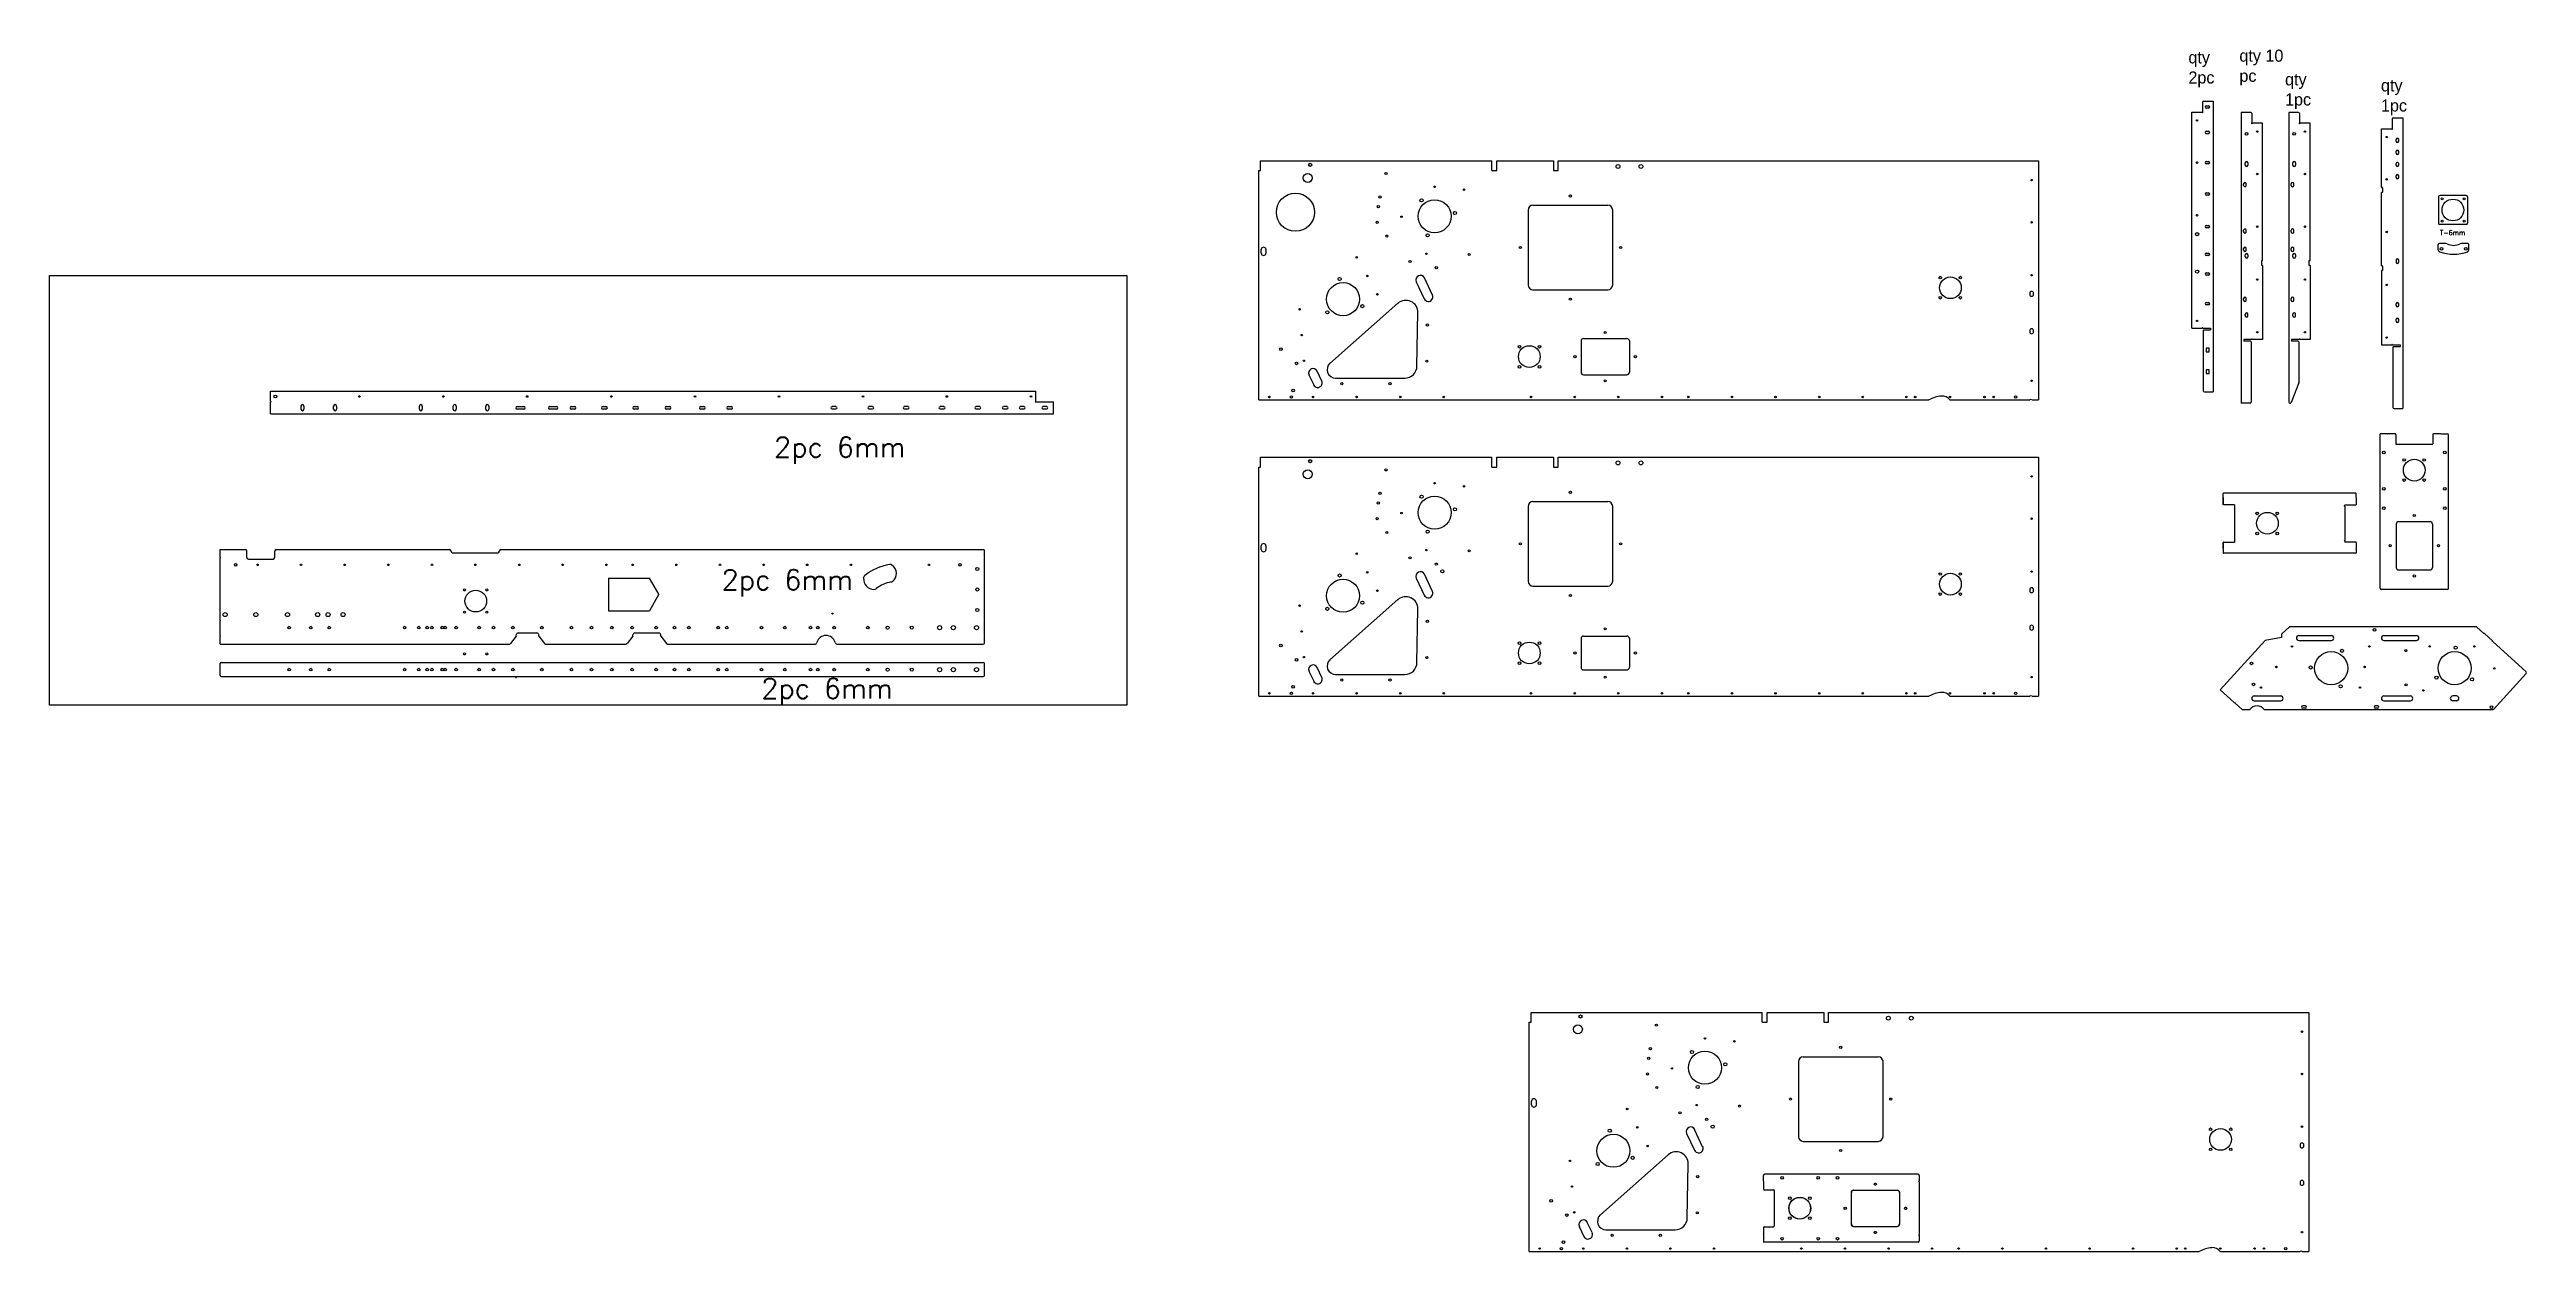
# Model space of a CAD drawing. Header units: millimetres. Extents: x -76608 to -66356, y -12030 to -7054.
import ezdxf

# ---------------------------------------------------------------- set-up
doc = ezdxf.new("R2010")
doc.units = ezdxf.units.MM
doc.styles.add('ROMANS', font='romans.shx')

# ---------------------------------------------------------------- blocks, each defined once
blk = doc.blocks.new('1')
at = {"color": 2}
for p, q in [((-66411, -12498), (-66411, -11859)), ((-66382, -11858), (-66410, -11858)), ((-66381, -11860), (-66382, -11858)), ((-66381, -11860), (-66379, -11858)), ((-66350, -11858), (-66379, -11858)), ((-66347, -11861), (-66347, -11900)), ((-66193, -11861), (-66193, -11900)), ((-66160, -11858), (-66190, -11858)), ((-66159, -11860), (-66160, -11858)), ((-66159, -11860), (-66157, -11858)), ((-66157, -11858), (-66134, -11858)), ((-66129, -12498), (-66129, -11863)), ((-66196, -11903), (-66344, -11903)), ((-66345, -12232), (-66345, -12412)), ((-66335, -12222), (-66205, -12222)), ((-66195, -12232), (-66195, -12412)), ((-66382, -12503), (-66406, -12503)), ((-66381, -12501), (-66382, -12503)), ((-66381, -12501), (-66379, -12503)), ((-66160, -12503), (-66379, -12503)), ((-66335, -12422), (-66205, -12422)), ((-66159, -12501), (-66160, -12503)), ((-66159, -12501), (-66157, -12503)), ((-66134, -12503), (-66157, -12503))]:
    blk.add_line(p, q, dxfattribs=at)
for centre, radius in [((-66396, -11935), 5.5), ((-66311, -11967), 5.5), ((-66270, -12009), 45), ((-66228, -11967), 5.5), ((-66144, -11935), 5.5), ((-66396, -12085), 5.5), ((-66311, -12050), 5.5), ((-66228, -12050), 5.5), ((-66144, -12085), 5.5), ((-66396, -12165), 5.5), ((-66270, -12197), 4.5), ((-66144, -12165), 5.5), ((-66370, -12322), 4.5), ((-66170, -12322), 4.5), ((-66270, -12447), 4.5)]:
    blk.add_circle(centre, radius, dxfattribs=at)
for centre, radius, start, end in [((-66410, -11859), 1, 90, 180), ((-66350, -11861), 3, 0, 90), ((-66190, -11861), 3, 90, 180), ((-66134, -11863), 5, 0, 90), ((-66344, -11900), 3, 180, 270), ((-66196, -11900), 3, 270, 0), ((-66335, -12232), 10, 90, 180), ((-66205, -12232), 10, 0, 90), ((-66406, -12498), 5, 180, 270), ((-66335, -12412), 10, 180, 270), ((-66205, -12412), 10, 270, 0), ((-66134, -12498), 5, 270, 0)]:
    blk.add_arc(centre, radius, start, end, dxfattribs=at)

msp = doc.modelspace()

# ---------------------------------------------------------------- linework, layer by layer
for p, q in [((-67697, -7272), (-67697, -7311)), ((-67692, -7267), (-67653, -7267)), ((-67653, -7267), (-67653, -8471)), ((-67741, -7313), (-67699, -7313)), ((-67741, -8207), (-67741, -7313)), ((-67497, -7314), (-67536, -7314)), ((-67536, -7314), (-67536, -8518)), ((-67492, -7319), (-67492, -7357)), ((-67448, -7359), (-67490, -7359)), ((-67448, -7926), (-67448, -7359)), ((-66912, -7341), (-66912, -7380)), ((-66907, -7336), (-66868, -7336)), ((-66868, -7336), (-66868, -8540)), ((-66956, -7382), (-66914, -7382)), ((-66956, -7624), (-66956, -7382)), ((-66895, -7433), (-66895, -7426)), ((-66895, -7483), (-66895, -7476)), ((-66884, -7433), (-66884, -7426)), ((-66884, -7483), (-66884, -7476)), ((-71603, -8504), (-71603, -7555)), ((-71603, -7555), (-71595, -7555)), ((-71595, -7514), (-70638, -7514)), ((-71595, -7555), (-71595, -7514)), ((-70638, -7555), (-70638, -7514)), ((-70638, -7555), (-70618, -7555)), ((-70618, -7514), (-70383, -7514)), ((-70618, -7555), (-70618, -7514)), ((-70383, -7514), (-70383, -7555)), ((-70383, -7555), (-70363, -7555)), ((-70363, -7555), (-70363, -7514)), ((-70363, -7514), (-68376, -7514)), ((-68376, -7514), (-68376, -8504)), ((-67520, -7532), (-67520, -7523)), ((-67509, -7523), (-67509, -7532)), ((-66895, -7533), (-66895, -7526)), ((-66895, -7583), (-66895, -7576)), ((-66884, -7533), (-66884, -7526)), ((-66884, -7583), (-66884, -7576)), ((-67527, -7616), (-67527, -7609)), ((-67516, -7616), (-67516, -7609)), ((-66956, -7948), (-66956, -7646)), ((-66952, -7625), (-66955, -7625)), ((-66952, -7645), (-66955, -7645)), ((-66951, -7626), (-66951, -7644)), ((-66720, -7663), (-66720, -7773)), ((-66605, -7658), (-66715, -7658)), ((-66600, -7663), (-66600, -7773)), ((-70488, -7718), (-70488, -8028)), ((-70468, -7698), (-70158, -7698)), ((-70138, -8028), (-70138, -7718)), ((-66605, -7778), (-66715, -7778)), ((-71593, -7897), (-71593, -7881)), ((-71573, -7881), (-71573, -7897)), ((-67527, -7809), (-67527, -7802)), ((-67527, -7884), (-67527, -7877)), ((-67516, -7809), (-67516, -7802)), ((-67516, -7884), (-67516, -7877)), ((-67520, -7912), (-67520, -7903)), ((-67509, -7903), (-67509, -7912)), ((-67453, -7928), (-67453, -7946)), ((-67452, -7927), (-67449, -7927)), ((-67452, -7947), (-67449, -7947)), ((-67448, -7948), (-67448, -8254)), ((-66956, -7970), (-66956, -8276)), ((-66952, -7949), (-66955, -7949)), ((-66952, -7969), (-66955, -7969)), ((-66951, -7950), (-66951, -7968)), ((-66895, -7925), (-66895, -7934)), ((-66884, -7934), (-66884, -7925)), ((-70951, -8015), (-70918, -8086)), ((-70884, -8070), (-70917, -7999)), ((-70468, -8048), (-70158, -8048)), ((-68412, -8063), (-68412, -8067)), ((-68396, -8067), (-68396, -8063)), ((-67527, -8091), (-67527, -8084)), ((-67516, -8091), (-67516, -8084)), ((-71308, -8353), (-71027, -8104)), ((-70948, -8365), (-70944, -8142)), ((-67520, -8156), (-67520, -8149)), ((-67509, -8156), (-67509, -8149)), ((-66895, -8113), (-66895, -8106)), ((-66895, -8178), (-66895, -8171)), ((-66884, -8113), (-66884, -8106)), ((-66884, -8178), (-66884, -8171)), ((-70269, -8260), (-70269, -8390)), ((-70259, -8250), (-70079, -8250)), ((-70069, -8260), (-70069, -8390)), ((-68412, -8218), (-68412, -8222)), ((-68396, -8222), (-68396, -8218)), ((-67741, -8207), (-67699, -8207)), ((-67696, -8207), (-67664, -8207)), ((-67694, -8217), (-67694, -8466)), ((-67691, -8214), (-67664, -8214)), ((-67664, -8207), (-67664, -8214)), ((-67526, -8254), (-67526, -8261)), ((-67494, -8254), (-67526, -8254)), ((-67498, -8261), (-67526, -8261)), ((-67495, -8264), (-67495, -8513)), ((-67448, -8254), (-67491, -8254)), ((-66956, -8276), (-66913, -8276)), ((-66910, -8276), (-66879, -8276)), ((-66909, -8286), (-66909, -8535)), ((-66906, -8283), (-66879, -8283)), ((-66879, -8276), (-66879, -8283)), ((-71395, -8400), (-71375, -8442)), ((-71342, -8426), (-71361, -8385)), ((-70259, -8400), (-70079, -8400)), ((-71603, -8504), (-68829, -8504)), ((-71285, -8414), (-70998, -8414)), ((-68742, -8504), (-68411, -8504)), ((-68402, -8504), (-68376, -8504)), ((-67689, -8471), (-67653, -8471)), ((-67500, -8518), (-67536, -8518)), ((-66904, -8540), (-66868, -8540)), ((-66961, -9284), (-66961, -8645)), ((-66933, -8644), (-66960, -8644)), ((-66931, -8646), (-66933, -8644)), ((-66931, -8646), (-66930, -8644)), ((-66900, -8644), (-66930, -8644)), ((-66897, -8647), (-66897, -8686)), ((-66746, -8689), (-66894, -8689)), ((-66743, -8647), (-66743, -8686)), ((-66711, -8644), (-66740, -8644)), ((-66709, -8646), (-66711, -8644)), ((-66709, -8646), (-66708, -8644)), ((-66708, -8644), (-66684, -8644)), ((-66679, -9284), (-66679, -8649)), ((-71603, -9731), (-71603, -8782)), ((-71603, -8782), (-71595, -8782)), ((-71595, -8741), (-70638, -8741)), ((-71595, -8782), (-71595, -8741)), ((-70638, -8782), (-70638, -8741)), ((-70638, -8782), (-70618, -8782)), ((-70618, -8782), (-70618, -8741)), ((-70618, -8741), (-70383, -8741)), ((-70383, -8741), (-70383, -8782)), ((-70383, -8782), (-70363, -8782)), ((-70363, -8782), (-70363, -8741)), ((-70363, -8741), (-68376, -8741)), ((-68376, -8741), (-68376, -9731)), ((-67611, -8908), (-67611, -8892)), ((-67611, -8908), (-67611, -8908)), ((-67610, -8909), (-67611, -8908)), ((-67610, -8909), (-67611, -8908)), ((-67611, -8909), (-67611, -8909)), ((-67610, -8909), (-67611, -8910)), ((-67610, -8909), (-67611, -8910)), ((-67611, -8938), (-67611, -8910)), ((-67611, -8910), (-67611, -8938)), ((-67611, -8910), (-67611, -8938)), ((-67062, -8891), (-67610, -8891)), ((-67062, -8909), (-67061, -8908)), ((-67062, -8909), (-67061, -8910)), ((-67061, -8908), (-67061, -8892)), ((-67061, -8910), (-67061, -8938)), ((-70488, -8945), (-70488, -9255)), ((-70468, -8925), (-70158, -8925)), ((-70138, -9255), (-70138, -8945)), ((-67564, -8938), (-67611, -8938)), ((-67564, -8938), (-67611, -8938)), ((-67564, -8938), (-67564, -8941)), ((-67563, -8943), (-67564, -8941)), ((-67564, -8944), (-67563, -8943)), ((-67564, -8944), (-67564, -9085)), ((-67110, -8943), (-67108, -8941)), ((-67108, -8944), (-67110, -8943)), ((-67108, -8938), (-67108, -8941)), ((-67108, -8938), (-67061, -8938)), ((-67108, -8938), (-67061, -8938)), ((-67108, -8944), (-67108, -9085)), ((-66895, -9018), (-66895, -9198)), ((-66885, -9008), (-66755, -9008)), ((-66745, -9018), (-66745, -9198)), ((-71593, -9124), (-71593, -9108)), ((-71573, -9108), (-71573, -9124)), ((-67611, -9119), (-67611, -9094)), ((-67611, -9094), (-67611, -9120)), ((-67611, -9094), (-67611, -9120)), ((-67611, -9120), (-67611, -9120)), ((-67610, -9121), (-67611, -9120)), ((-67610, -9121), (-67611, -9120)), ((-67611, -9121), (-67611, -9121)), ((-67610, -9121), (-67611, -9122)), ((-67610, -9121), (-67611, -9122)), ((-67611, -9122), (-67611, -9138)), ((-67611, -9122), (-67611, -9138)), ((-67611, -9122), (-67611, -9138)), ((-67610, -9093), (-67564, -9093)), ((-67563, -9087), (-67564, -9085)), ((-67564, -9088), (-67563, -9087)), ((-67564, -9088), (-67564, -9093)), ((-67110, -9087), (-67108, -9085)), ((-67108, -9088), (-67110, -9087)), ((-67108, -9088), (-67108, -9093)), ((-67062, -9093), (-67108, -9093)), ((-67062, -9121), (-67061, -9120)), ((-67062, -9121), (-67061, -9122)), ((-67061, -9094), (-67061, -9120)), ((-67061, -9122), (-67061, -9138)), ((-70884, -9297), (-70917, -9226)), ((-67062, -9139), (-67610, -9139)), ((-66885, -9208), (-66755, -9208)), ((-70951, -9242), (-70918, -9313)), ((-70468, -9275), (-70158, -9275)), ((-68412, -9290), (-68412, -9294)), ((-68396, -9294), (-68396, -9290)), ((-66933, -9289), (-66956, -9289)), ((-66931, -9288), (-66933, -9289)), ((-66931, -9288), (-66930, -9289)), ((-66711, -9289), (-66930, -9289)), ((-66709, -9288), (-66711, -9289)), ((-66709, -9288), (-66708, -9289)), ((-66684, -9289), (-66708, -9289)), ((-71308, -9580), (-71027, -9331)), ((-70948, -9592), (-70944, -9370)), ((-68412, -9445), (-68412, -9449)), ((-68396, -9449), (-68396, -9445)), ((-67437, -9500), (-67623, -9705)), ((-67369, -9488), (-67437, -9501)), ((-67369, -9474), (-67367, -9472)), ((-67369, -9474), (-67369, -9488)), ((-67367, -9471), (-67338, -9445)), ((-67367, -9472), (-67367, -9471)), ((-67334, -9443), (-66564, -9443)), ((-67298, -9480), (-67163, -9480)), ((-67298, -9500), (-67163, -9500)), ((-66946, -9480), (-66811, -9480)), ((-66946, -9500), (-66811, -9500)), ((-66561, -9445), (-66532, -9471)), ((-66532, -9472), (-66532, -9471)), ((-66530, -9472), (-66532, -9472)), ((-66530, -9472), (-66497, -9502)), ((-66497, -9504), (-66497, -9502)), ((-66495, -9504), (-66497, -9504)), ((-66495, -9504), (-66357, -9630)), ((-71395, -9627), (-71375, -9669)), ((-71342, -9654), (-71361, -9612)), ((-71603, -9731), (-68829, -9731)), ((-71285, -9641), (-70998, -9641)), ((-68742, -9731), (-68411, -9731)), ((-68402, -9731), (-68376, -9731)), ((-67565, -9757), (-67623, -9705)), ((-67483, -9730), (-67373, -9730)), ((-66946, -9730), (-66836, -9730)), ((-66645, -9730), (-66661, -9730)), ((-66465, -9756), (-66357, -9637)), ((-67565, -9757), (-67562, -9758)), ((-67562, -9758), (-67562, -9760)), ((-67533, -9786), (-67562, -9760)), ((-67533, -9786), (-67501, -9786)), ((-67483, -9750), (-67373, -9750)), ((-67441, -9786), (-66495, -9786)), ((-67271, -9771), (-67282, -9771)), ((-67271, -9780), (-67282, -9780)), ((-66971, -9771), (-66982, -9771)), ((-66971, -9780), (-66982, -9780)), ((-66946, -9750), (-66836, -9750)), ((-66645, -9750), (-66661, -9750)), ((-66491, -9785), (-66468, -9759)), ((-66465, -9756), (-66468, -9757)), ((-66468, -9757), (-66468, -9759)), ((-70476, -11040), (-69519, -11040)), ((-70476, -11081), (-70476, -11040)), ((-69519, -11081), (-69519, -11040)), ((-69499, -11081), (-69499, -11040)), ((-69499, -11040), (-69264, -11040)), ((-69264, -11040), (-69264, -11081)), ((-69244, -11081), (-69244, -11040)), ((-69244, -11040), (-67257, -11040)), ((-67257, -11040), (-67257, -12030)), ((-70484, -12030), (-70484, -11081)), ((-70484, -11081), (-70476, -11081)), ((-69519, -11081), (-69499, -11081)), ((-69264, -11081), (-69244, -11081)), ((-69369, -11244), (-69369, -11554)), ((-69349, -11224), (-69039, -11224)), ((-69019, -11554), (-69019, -11244)), ((-70474, -11423), (-70474, -11407)), ((-70454, -11407), (-70454, -11423)), ((-69832, -11541), (-69799, -11611)), ((-69766, -11596), (-69799, -11525)), ((-69349, -11574), (-69039, -11574)), ((-70189, -11878), (-69908, -11630)), ((-69829, -11890), (-69825, -11668)), ((-67293, -11589), (-67293, -11593)), ((-67277, -11593), (-67277, -11589)), ((-69151, -11786), (-69151, -11916)), ((-69141, -11776), (-68961, -11776)), ((-68951, -11786), (-68951, -11916)), ((-67293, -11744), (-67293, -11748)), ((-67277, -11748), (-67277, -11744)), ((-70276, -11926), (-70257, -11968)), ((-70223, -11952), (-70243, -11910)), ((-70166, -11940), (-69879, -11940)), ((-69141, -11926), (-68961, -11926)), ((-70484, -12030), (-67710, -12030)), ((-67623, -12030), (-67292, -12030)), ((-67284, -12030), (-67257, -12030))]:
    msp.add_line(p, q)
at = {"color": 2}
for p, q in [((-67681, -7287), (-67672, -7287)), ((-67672, -7297), (-67681, -7297)), ((-67681, -7392), (-67672, -7392)), ((-67672, -7402), (-67681, -7402)), ((-67681, -7517), (-67672, -7517)), ((-67672, -7527), (-67681, -7527)), ((-67681, -7647), (-67672, -7647)), ((-67672, -7657), (-67681, -7657)), ((-67681, -7782), (-67672, -7782)), ((-67672, -7792), (-67681, -7792)), ((-67681, -7897), (-67672, -7897)), ((-67672, -7907), (-67681, -7907)), ((-67681, -7978), (-67672, -7978)), ((-67672, -7988), (-67681, -7988)), ((-67681, -8101), (-67672, -8101)), ((-67672, -8111), (-67681, -8111)), ((-75693, -8468), (-72526, -8468)), ((-75693, -8509), (-75693, -8506)), ((-75691, -8512), (-75693, -8509)), ((-72529, -8512), (-72526, -8509)), ((-72526, -8509), (-72526, -8468)), ((-75691, -8512), (-75693, -8514)), ((-75693, -8562), (-75693, -8514)), ((-75693, -8562), (-72453, -8562)), ((-75902, -9645), (-75902, -9596)), ((-75897, -9591), (-72743, -9591)), ((-72738, -9645), (-72738, -9596)), ((-75897, -9650), (-72743, -9650))]:
    msp.add_line(p, q, dxfattribs=at)
at = {"color": 1}
for p, q in [((-67300, -7314), (-67339, -7314)), ((-67339, -7314), (-67339, -8513)), ((-67295, -7319), (-67295, -7357)), ((-67251, -7359), (-67293, -7359)), ((-67251, -7926), (-67251, -7359)), ((-67323, -7532), (-67323, -7523)), ((-67312, -7523), (-67312, -7532)), ((-67330, -7616), (-67330, -7609)), ((-67319, -7616), (-67319, -7609)), ((-67330, -7809), (-67330, -7802)), ((-67330, -7884), (-67330, -7877)), ((-67319, -7809), (-67319, -7802)), ((-67319, -7884), (-67319, -7877)), ((-67323, -7912), (-67323, -7903)), ((-67312, -7903), (-67312, -7912)), ((-67256, -7928), (-67256, -7946)), ((-67255, -7927), (-67252, -7927)), ((-67255, -7947), (-67252, -7947)), ((-67251, -7948), (-67251, -8254)), ((-67330, -8091), (-67330, -8084)), ((-67319, -8091), (-67319, -8084)), ((-67323, -8156), (-67323, -8149)), ((-67312, -8156), (-67312, -8149)), ((-67328, -8254), (-67328, -8261)), ((-67297, -8254), (-67328, -8254)), ((-67301, -8261), (-67328, -8261)), ((-67298, -8264), (-67298, -8432)), ((-67251, -8254), (-67294, -8254)), ((-67298, -8433), (-67330, -8515)), ((-73353, -8532), (-73369, -8532)), ((-73369, -8541), (-73353, -8541)), ((-73201, -8532), (-73217, -8532)), ((-73217, -8541), (-73201, -8541)), ((-73054, -8532), (-73070, -8532)), ((-73070, -8541), (-73054, -8541)), ((-72906, -8532), (-72922, -8532)), ((-72922, -8541), (-72906, -8541)), ((-72758, -8532), (-72774, -8532)), ((-72774, -8541), (-72758, -8541)), ((-72644, -8532), (-72660, -8532)), ((-72660, -8541), (-72644, -8541)), ((-72574, -8532), (-72590, -8532)), ((-72590, -8541), (-72574, -8541)), ((-72480, -8532), (-72496, -8532)), ((-72496, -8541), (-72480, -8541))]:
    msp.add_line(p, q, dxfattribs=at)
at = {"color": 4}
for p, q in [((-66721, -7883), (-66721, -7861)), ((-66694, -7856), (-66716, -7856)), ((-66599, -7856), (-66620, -7856)), ((-66594, -7883), (-66594, -7861)), ((-75902, -9124), (-75797, -9124)), ((-75902, -9155), (-75902, -9124)), ((-75670, -9124), (-74952, -9124)), ((-74740, -9124), (-72743, -9124)), ((-75902, -9155), (-75900, -9157)), ((-75900, -9157), (-75902, -9158)), ((-75902, -9416), (-75902, -9158)), ((-75791, -9157), (-75791, -9130)), ((-75785, -9163), (-75682, -9163)), ((-75676, -9157), (-75676, -9130)), ((-74946, -9131), (-74946, -9130)), ((-74940, -9137), (-74752, -9137)), ((-74746, -9131), (-74746, -9130)), ((-72738, -9155), (-72739, -9157)), ((-72739, -9157), (-72738, -9158)), ((-72738, -9155), (-72738, -9129)), ((-72738, -9416), (-72738, -9158)), ((-74294, -9242), (-74294, -9377)), ((-74294, -9242), (-74124, -9242)), ((-74086, -9308), (-74124, -9242)), ((-74086, -9308), (-74124, -9377)), ((-75902, -9416), (-75900, -9418)), ((-75900, -9418), (-75902, -9419)), ((-75902, -9481), (-75902, -9419)), ((-74294, -9377), (-74124, -9377)), ((-72738, -9416), (-72739, -9418)), ((-72739, -9418), (-72738, -9419)), ((-72738, -9481), (-72738, -9419)), ((-75902, -9481), (-75900, -9483)), ((-75900, -9483), (-75902, -9484)), ((-75902, -9516), (-75902, -9484)), ((-75902, -9516), (-74706, -9516)), ((-74676, -9483), (-74700, -9513)), ((-74676, -9483), (-74676, -9477)), ((-74668, -9469), (-74591, -9469)), ((-74583, -9483), (-74583, -9477)), ((-74583, -9483), (-74559, -9513)), ((-74553, -9516), (-74224, -9516)), ((-74193, -9483), (-74217, -9513)), ((-74193, -9483), (-74193, -9477)), ((-74185, -9469), (-74086, -9469)), ((-74078, -9483), (-74078, -9477)), ((-74078, -9483), (-74054, -9513)), ((-74048, -9516), (-73441, -9516)), ((-73346, -9516), (-72743, -9516)), ((-72738, -9481), (-72739, -9483)), ((-72739, -9483), (-72738, -9484)), ((-72738, -9511), (-72738, -9484)), ((-74676, -9656), (-74676, -9651))]:
    msp.add_line(p, q, dxfattribs=at)
at = {"color": 3}
for p, q in [((-75693, -8506), (-75693, -8468)), ((-72529, -8512), (-72453, -8512)), ((-72453, -8562), (-72453, -8512)), ((-70269, -9492), (-70269, -9612)), ((-70259, -9482), (-70079, -9482)), ((-70069, -9492), (-70069, -9612)), ((-70259, -9622), (-70079, -9622))]:
    msp.add_line(p, q, dxfattribs=at)
at = {"color": 1, "linetype": 'Continuous', "lineweight": 25}
for p, q in [((-75567, -8543), (-75567, -8530)), ((-75555, -8530), (-75555, -8543)), ((-75432, -8543), (-75432, -8530)), ((-75420, -8530), (-75420, -8543)), ((-75077, -8543), (-75077, -8530)), ((-75065, -8530), (-75065, -8543)), ((-74937, -8543), (-74937, -8530)), ((-74925, -8530), (-74925, -8543)), ((-74802, -8543), (-74802, -8530)), ((-74790, -8530), (-74790, -8543))]:
    msp.add_line(p, q, dxfattribs=at)
at = {"color": 2, "linetype": 'Continuous', "lineweight": 25}
for p, q in [((-74672, -8531), (-74645, -8531)), ((-74645, -8543), (-74672, -8543)), ((-74537, -8531), (-74510, -8531)), ((-74510, -8543), (-74537, -8543)), ((-74447, -8531), (-74435, -8531)), ((-74435, -8543), (-74447, -8543)), ((-74317, -8531), (-74305, -8531)), ((-74305, -8543), (-74317, -8543)), ((-74188, -8531), (-74176, -8531)), ((-74176, -8543), (-74188, -8543)), ((-74054, -8531), (-74042, -8531)), ((-74042, -8543), (-74054, -8543)), ((-73912, -8531), (-73900, -8531)), ((-73900, -8543), (-73912, -8543)), ((-73799, -8531), (-73787, -8531)), ((-73787, -8543), (-73799, -8543))]:
    msp.add_line(p, q, dxfattribs=at)
at = {"color": 3}
msp.add_lwpolyline([(-76608, -7989), (-72149, -7989), (-72149, -9768), (-76608, -9768)], close=True, dxfattribs=at)
for points in [[(-67681, -8305), (-67669, -8305, 0.414214), (-67669, -8305), (-67669, -8291, 0.414214), (-67669, -8290), (-67681, -8290, 0.414214), (-67682, -8291), (-67682, -8305, 0.414214)], [(-67681, -8395), (-67669, -8395, 0.414214), (-67669, -8395), (-67669, -8381, 0.414214), (-67669, -8380), (-67681, -8380, 0.414214), (-67682, -8381), (-67682, -8395, 0.414214)]]:
    msp.add_lwpolyline(points, format="xyb", close=True)
for centre, radius in [((-67719, -7347), 3), ((-67514, -7403), 5.5), ((-67470, -7393), 3), ((-66934, -7416), 3), ((-71400, -7585), 18.5), ((-71390, -7531), 6.5), ((-71076, -7567), 4.5), ((-70116, -7538), 8), ((-70021, -7538), 8), ((-67719, -7522), 3), ((-67470, -7569), 3), ((-71451, -7727), 79), ((-71101, -7664), 4.5), ((-70875, -7744), 68.5), ((-70929, -7678), 6.5), ((-70875, -7622), 3), ((-70753, -7634), 3), ((-70313, -7660), 4.5), ((-66934, -7591), 3), ((-66705, -7672), 4.25), ((-66660, -7718), 45), ((-66614, -7672), 4.25), ((-71113, -7769), 4.5), ((-71108, -7704), 4.5), ((-71012, -7746), 3), ((-70791, -7730), 6.5), ((-67719, -7740), 3), ((-67470, -7787), 3), ((-66705, -7764), 4.25), ((-66614, -7764), 4.25), ((-71073, -7826), 4.5), ((-70904, -7823), 6.5), ((-70520, -7873), 4.5), ((-70105, -7873), 4.5), ((-67719, -7818), 6.5), ((-66934, -7809), 3), ((-71197, -7914), 3), ((-71154, -7991), 3), ((-70977, -7931), 4.5), ((-70909, -7899), 3), ((-70868, -7957), 4.5), ((-70732, -7902), 4.5), ((-68782, -7998), 5.5), ((-68740, -8040), 45), ((-68699, -7998), 5.5), ((-67719, -7973), 6.5), ((-71254, -8087), 68.5), ((-71268, -8004), 6.5), ((-71112, -8067), 3), ((-70313, -8087), 4.5), ((-68782, -8081), 5.5), ((-68699, -8081), 5.5), ((-67470, -8006), 3), ((-66934, -8028), 3), ((-71434, -8129), 3), ((-71319, -8142), 6.5), ((-71174, -8116), 6.5), ((-70905, -8194), 4.5), ((-67719, -8177), 3), ((-71511, -8294), 5.5), ((-71425, -8236), 3), ((-70524, -8284), 5.5), ((-70483, -8325), 45), ((-70441, -8284), 5.5), ((-70169, -8225), 4.5), ((-67470, -8224), 3), ((-66934, -8246), 3), ((-71446, -8353), 5.5), ((-71416, -8342), 3), ((-70907, -8344), 4.5), ((-70524, -8367), 5.5), ((-70441, -8367), 5.5), ((-70294, -8325), 4.5), ((-70044, -8325), 4.5), ((-71559, -8492), 3), ((-71468, -8492), 5), ((-71461, -8465), 5.5), ((-71378, -8492), 3), ((-71259, -8437), 4.5), ((-71198, -8492), 3), ((-71060, -8437), 4.5), ((-71017, -8492), 3), ((-70837, -8492), 3), ((-70476, -8492), 3), ((-70295, -8492), 3), ((-70169, -8425), 4.5), ((-70115, -8492), 3), ((-69934, -8492), 3), ((-69825, -8492), 3), ((-69644, -8492), 3), ((-69464, -8492), 3), ((-69283, -8492), 3), ((-69103, -8492), 3), ((-68922, -8492), 3), ((-68886, -8492), 3), ((-68742, -8492), 3), ((-68599, -8492), 3), ((-68561, -8492), 3), ((-68470, -8492), 5), ((-71400, -8812), 18.5), ((-71390, -8758), 6.5), ((-71076, -8794), 4.5), ((-70116, -8765), 8), ((-70021, -8765), 8), ((-66946, -8722), 5.5), ((-66862, -8753), 5.5), ((-66820, -8795), 45), ((-66779, -8753), 5.5), ((-66694, -8722), 5.5), ((-71101, -8891), 4.5), ((-70875, -8971), 68.5), ((-70929, -8905), 6.5), ((-70875, -8849), 3), ((-70753, -8862), 3), ((-70313, -8887), 4.5), ((-66946, -8872), 5.5), ((-66862, -8836), 5.5), ((-66779, -8836), 5.5), ((-66694, -8872), 5.5), ((-71113, -8996), 4.5), ((-71108, -8931), 4.5), ((-71012, -8973), 3), ((-70791, -8957), 6.5), ((-67470, -8974), 5.5), ((-67470, -8974), 5.5), ((-67470, -8974), 5.5), ((-67428, -9015), 45), ((-67428, -9015), 45), ((-67428, -9015), 45), ((-67387, -8974), 5.5), ((-67387, -8974), 5.5), ((-67387, -8974), 5.5), ((-66946, -8952), 5.5), ((-66820, -8983), 4.5), ((-66694, -8952), 5.5), ((-71073, -9053), 4.5), ((-70909, -9126), 3), ((-70904, -9050), 6.5), ((-70520, -9100), 4.5), ((-70105, -9100), 4.5), ((-67470, -9057), 5.5), ((-67470, -9057), 5.5), ((-67470, -9057), 5.5), ((-67387, -9057), 5.5), ((-67387, -9057), 5.5), ((-67387, -9057), 5.5), ((-66920, -9108), 4.5), ((-66720, -9108), 4.5), ((-71268, -9231), 6.5), ((-71197, -9141), 3), ((-71154, -9218), 3), ((-70977, -9158), 4.5), ((-70868, -9184), 4.5), ((-70843, -9214), 6.5), ((-70732, -9129), 4.5), ((-68782, -9225), 5.5), ((-68740, -9267), 45), ((-68699, -9225), 5.5), ((-71254, -9315), 68.5), ((-71112, -9294), 3), ((-70313, -9314), 4.5), ((-68782, -9308), 5.5), ((-68699, -9308), 5.5), ((-66820, -9233), 4.5), ((-71434, -9356), 3), ((-71319, -9369), 6.5), ((-71174, -9344), 6.5), ((-70905, -9421), 4.5), ((-71511, -9521), 5.5), ((-71425, -9463), 3), ((-70524, -9511), 5.5), ((-70483, -9552), 45), ((-70441, -9511), 5.5), ((-70169, -9452), 4.5), ((-67326, -9525), 3), ((-67006, -9525), 3), ((-66985, -9456), 5.5), ((-66756, -9525), 3), ((-66649, -9530), 6.5), ((-66571, -9525), 3), ((-71446, -9580), 5.5), ((-71416, -9569), 3), ((-70907, -9571), 4.5), ((-70524, -9594), 5.5), ((-70441, -9594), 5.5), ((-70294, -9552), 4.5), ((-70044, -9552), 4.5), ((-67494, -9595), 5.5), ((-67391, -9610), 3), ((-67249, -9612), 6.5), ((-67164, -9615), 68.5), ((-67119, -9543), 6.5), ((-67026, -9610), 3), ((-66855, -9542), 4.5), ((-66653, -9615), 68.5), ((-66489, -9616), 3), ((-71559, -9719), 3), ((-71468, -9719), 5), ((-71461, -9692), 5.5), ((-71378, -9719), 3), ((-71259, -9664), 4.5), ((-71198, -9719), 3), ((-71060, -9664), 4.5), ((-71017, -9719), 3), ((-70837, -9719), 3), ((-70476, -9719), 3), ((-70295, -9719), 3), ((-70169, -9652), 4.5), ((-70115, -9719), 3), ((-69934, -9719), 3), ((-69825, -9719), 3), ((-69644, -9719), 3), ((-69464, -9719), 3), ((-69283, -9719), 3), ((-69103, -9719), 3), ((-68922, -9719), 3), ((-68886, -9719), 3), ((-68742, -9719), 3), ((-68599, -9719), 3), ((-68561, -9719), 3), ((-68470, -9719), 5), ((-67486, -9682), 5.5), ((-67455, -9695), 3), ((-67125, -9690), 6.5), ((-67045, -9695), 3), ((-66854, -9684), 4.5), ((-66782, -9707), 3), ((-66728, -9654), 6.5), ((-66581, -9661), 6.5), ((-66501, -9776), 5.5), ((-70271, -11057), 6.5), ((-68997, -11064), 8), ((-68902, -11064), 8), ((-70282, -11110), 18.5), ((-69957, -11093), 4.5), ((-69756, -11148), 3), ((-69634, -11160), 3), ((-69989, -11230), 4.5), ((-69982, -11190), 4.5), ((-69893, -11272), 3), ((-69756, -11269), 68.5), ((-69810, -11204), 6.5), ((-69672, -11255), 6.5), ((-69194, -11185), 4.5), ((-69994, -11295), 4.5), ((-69955, -11351), 4.5), ((-69786, -11349), 6.5), ((-70078, -11440), 3), ((-69859, -11456), 4.5), ((-69790, -11424), 3), ((-69749, -11483), 4.5), ((-69613, -11428), 4.5), ((-69402, -11399), 4.5), ((-68987, -11399), 4.5), ((-70135, -11613), 68.5), ((-70150, -11530), 6.5), ((-70036, -11516), 3), ((-69724, -11513), 6.5), ((-67663, -11524), 5.5), ((-67622, -11566), 45), ((-67580, -11524), 5.5), ((-70315, -11655), 3), ((-70200, -11668), 6.5), ((-70055, -11642), 6.5), ((-69993, -11593), 3), ((-69194, -11612), 4.5), ((-67663, -11607), 5.5), ((-67580, -11607), 5.5), ((-70306, -11761), 3), ((-69786, -11720), 4.5), ((-69051, -11751), 4.5), ((-70393, -11820), 5.5), ((-70328, -11879), 5.5), ((-70297, -11868), 3), ((-69788, -11870), 4.5), ((-69405, -11809), 5.5), ((-69405, -11892), 5.5), ((-69364, -11851), 45), ((-69322, -11809), 5.5), ((-69322, -11892), 5.5), ((-69176, -11851), 4.5), ((-68926, -11851), 4.5), ((-70342, -11991), 5.5), ((-70140, -11963), 4.5), ((-69941, -11963), 4.5), ((-69051, -11951), 4.5), ((-70440, -12018), 3), ((-70350, -12018), 5), ((-70260, -12018), 3), ((-70079, -12018), 3), ((-69899, -12018), 3), ((-69718, -12018), 3), ((-69357, -12018), 3), ((-69177, -12018), 3), ((-68996, -12018), 3), ((-68816, -12018), 3), ((-68706, -12018), 3), ((-68525, -12018), 3), ((-68345, -12018), 3), ((-68164, -12018), 3), ((-67984, -12018), 3), ((-67803, -12018), 3), ((-67768, -12018), 3), ((-67623, -12018), 3), ((-67481, -12018), 3), ((-67442, -12018), 3), ((-67352, -12018), 5)]:
    msp.add_circle(centre, radius)
at = {"color": 1}
for centre, radius in [((-67317, -7403), 5.5), ((-67273, -7393), 3), ((-67273, -7569), 3), ((-68404, -7594), 3), ((-68404, -7769), 3), ((-67273, -7787), 3), ((-68404, -7988), 3), ((-67273, -8006), 3), ((-67273, -8224), 3), ((-68404, -8425), 3), ((-68404, -8821), 3), ((-68404, -8996), 3), ((-68404, -9215), 3), ((-68404, -9652), 3), ((-67285, -11120), 3), ((-67285, -11295), 3), ((-67285, -11513), 3), ((-67285, -11950), 3)]:
    msp.add_circle(centre, radius, dxfattribs=at)
at = {"color": 4}
for centre, radius in [((-66707, -7879), 5.75), ((-66607, -7879), 5.75), ((-75838, -9187), 5), ((-75747, -9187), 3), ((-75567, -9187), 3), ((-75386, -9187), 3), ((-75206, -9187), 3), ((-75025, -9187), 3), ((-74845, -9187), 3), ((-74664, -9187), 3), ((-74484, -9187), 3), ((-74303, -9187), 3), ((-74194, -9187), 3), ((-74013, -9187), 3), ((-73833, -9187), 3), ((-73652, -9187), 3), ((-73472, -9187), 3), ((-73291, -9187), 3), ((-72968, -9187), 3), ((-72839, -9187), 5), ((-72768, -9204), 6.5), ((-74890, -9291), 4.25), ((-74844, -9337), 45), ((-74798, -9291), 4.25), ((-72768, -9289), 6.5), ((-75881, -9393), 8.5), ((-75754, -9393), 8.5), ((-75623, -9393), 8.5), ((-75498, -9393), 8.5), ((-75455, -9393), 8.5), ((-75393, -9393), 8.5), ((-74890, -9383), 4.25), ((-74798, -9383), 4.25), ((-73367, -9389), 2.5), ((-72768, -9374), 6.5), ((-75616, -9447), 5.5), ((-75527, -9447), 5.5), ((-75450, -9447), 5.5), ((-75138, -9447), 5.5), ((-75080, -9447), 5.5), ((-75045, -9447), 5.5), ((-75025, -9447), 5.5), ((-74983, -9447), 5.5), ((-74970, -9447), 5.5), ((-74925, -9447), 5.5), ((-74830, -9447), 5.5), ((-74770, -9447), 5.5), ((-74690, -9447), 5.5), ((-74570, -9447), 5.5), ((-74448, -9447), 5.5), ((-74365, -9447), 5.5), ((-74280, -9447), 5.5), ((-74197, -9447), 5.5), ((-74097, -9447), 5.5), ((-74021, -9447), 5.5), ((-73962, -9447), 5.5), ((-73840, -9447), 5.5), ((-73805, -9447), 5.5), ((-73661, -9447), 5.5), ((-73565, -9447), 5.5), ((-73458, -9447), 5.5), ((-73428, -9447), 5.5), ((-73360, -9447), 5.5), ((-73221, -9447), 5.5), ((-73139, -9447), 6.25), ((-73039, -9447), 6.25), ((-72924, -9447), 8.5), ((-72867, -9447), 8.5), ((-72771, -9447), 8.5), ((-75080, -9621), 5.5), ((-75025, -9621), 5.5), ((-74970, -9621), 5.5), ((-74925, -9621), 5.5), ((-74890, -9556), 4.25), ((-74798, -9556), 4.25), ((-74770, -9621), 5.5)]:
    msp.add_circle(centre, radius, dxfattribs=at)
at = {"color": 3}
for centre, radius in [((-75673, -8490), 6), ((-75326, -8490), 3.25), ((-74978, -8490), 3.25), ((-74631, -8490), 3.25), ((-74283, -8490), 3.25), ((-73936, -8490), 3.25), ((-73589, -8490), 3.25), ((-73241, -8490), 3.25), ((-72894, -8490), 3.25), ((-72546, -8490), 3.25)]:
    msp.add_circle(centre, radius, dxfattribs=at)
at = {"color": 2}
for centre, radius in [((-75616, -9621), 5.5), ((-75527, -9621), 5.5), ((-75450, -9621), 5.5), ((-75138, -9621), 5.5), ((-75045, -9621), 5.5), ((-74983, -9621), 5.5), ((-74830, -9621), 5.5), ((-74690, -9621), 5.5), ((-74570, -9621), 5.5), ((-74448, -9621), 5.5), ((-74365, -9621), 5.5), ((-74280, -9621), 5.5), ((-74197, -9621), 5.5), ((-74097, -9621), 5.5), ((-74021, -9621), 5.5), ((-73962, -9621), 5.5), ((-73840, -9621), 5.5), ((-73805, -9621), 5.5), ((-73661, -9621), 5.5), ((-73565, -9621), 5.5), ((-73458, -9621), 5.5), ((-73428, -9621), 5.5), ((-73360, -9621), 5.5), ((-73221, -9621), 5.5), ((-73139, -9621), 6.25), ((-73039, -9621), 6.25), ((-72924, -9621), 8.5), ((-72867, -9621), 8.5), ((-72771, -9621), 8.5)]:
    msp.add_circle(centre, radius, dxfattribs=at)
for centre, radius, start, end in [((-67692, -7272), 5, 90, 180), ((-67697, -7313), 2, 180, 90), ((-67497, -7319), 5, 0, 90), ((-67492, -7359), 2, 90, 0), ((-66912, -7382), 2, 180, 90), ((-66907, -7341), 5, 90, 180), ((-66890, -7426), 5.5, 360, 180), ((-66890, -7433), 5.5, 180, 360), ((-66890, -7476), 5.5, 360, 180), ((-66890, -7483), 5.5, 180, 360), ((-67514, -7523), 5.5, 0, 180), ((-67514, -7532), 5.5, 180, 0), ((-66890, -7526), 5.5, 360, 180), ((-66890, -7533), 5.5, 180, 360), ((-66890, -7576), 5.5, 360, 180), ((-66890, -7583), 5.5, 180, 360), ((-67521, -7609), 5.5, 0, 180), ((-67521, -7616), 5.5, 180, 0), ((-66955, -7624), 1, 180, 270), ((-66955, -7646), 1, 90, 180), ((-66952, -7626), 1, 0, 90), ((-66952, -7644), 1, 270, 0), ((-66715, -7663), 5, 90, 180), ((-66605, -7663), 5, 0, 90), ((-70468, -7718), 20, 90, 180), ((-70158, -7718), 20, 0, 90), ((-66715, -7773), 5, 180, 270), ((-66605, -7773), 5, 270, 0), ((-71583, -7882), 10.1, 6.0256, 173.9744), ((-67521, -7802), 5.5, 0, 180), ((-67521, -7809), 5.5, 180, 0), ((-67521, -7877), 5.5, 0, 180), ((-67521, -7884), 5.5, 180, 0), ((-71583, -7896), 10.1, 186.0256, 353.9744), ((-70934, -8007), 18.5, 25, 205), ((-67514, -7903), 5.5, 0, 180), ((-67514, -7912), 5.5, 180, 0), ((-67452, -7928), 1, 90, 180), ((-67452, -7946), 1, 180, 270), ((-67449, -7926), 1, 270, 0), ((-67449, -7948), 1, 0, 90), ((-66955, -7948), 1, 180, 270), ((-66955, -7970), 1, 90, 180), ((-66952, -7950), 1, 0, 90), ((-66952, -7968), 1, 270, 0), ((-66890, -7925), 5.5, 0, 180), ((-66890, -7934), 5.5, 180, 0), ((-70994, -8142), 50, 359.0863, 131.483), ((-70901, -8078), 18.5, 205, 25), ((-70468, -8028), 20, 180, 270), ((-70158, -8028), 20, 270, 0), ((-68404, -8063), 8, 0, 180), ((-68404, -8067), 8, 180, 0), ((-67521, -8084), 5.5, 0, 180), ((-67521, -8091), 5.5, 180, 0), ((-67514, -8149), 5.5, 0, 180), ((-67514, -8156), 5.5, 180, 0), ((-66890, -8106), 5.5, 360, 180), ((-66890, -8113), 5.5, 180, 360), ((-66890, -8171), 5.5, 360, 180), ((-66890, -8178), 5.5, 180, 360), ((-70259, -8260), 10, 90, 180), ((-70079, -8260), 10, 0, 90), ((-68404, -8218), 8, 0, 180), ((-68404, -8222), 8, 180, 0), ((-67697, -8207), 1.5, 0, 180), ((-67691, -8217), 3, 90, 180), ((-67498, -8264), 3, 0, 90), ((-67492, -8254), 1.5, 0, 180), ((-66912, -8276), 1.5, 0, 180), ((-66906, -8286), 3, 90, 180), ((-71378, -8393), 18.5, 25, 205), ((-71285, -8379), 35, 131.483, 270), ((-70998, -8364), 50, 270, 359.0863), ((-70259, -8390), 10, 180, 270), ((-70079, -8390), 10, 270, 0), ((-71359, -8434), 18.5, 205, 25), ((-68768, -8612), 124, 93.951, 119.6159), ((-68774, -8528), 40, 36.8699, 93.951), ((-68407, -8509), 6.5, 47.244, 132.756), ((-67689, -8466), 5, 180, 270), ((-67500, -8513), 5, 270, 0), ((-66904, -8535), 5, 180, 270), ((-66960, -8645), 1, 90, 180), ((-66900, -8647), 3, 0, 90), ((-66894, -8686), 3, 180, 270), ((-66746, -8686), 3, 270, 0), ((-66740, -8647), 3, 90, 180), ((-66684, -8649), 5, 0, 90), ((-67610, -8892), 1, 90, 180), ((-67062, -8892), 1, 0, 90), ((-70468, -8945), 20, 90, 180), ((-70158, -8945), 20, 0, 90), ((-66885, -9018), 10, 90, 180), ((-66755, -9018), 10, 0, 90), ((-71583, -9109), 10.1, 6.0256, 173.9744), ((-71583, -9123), 10.1, 186.0256, 353.9744), ((-67610, -9094), 1, 90, 180), ((-67062, -9094), 1, 0, 90), ((-70934, -9234), 18.5, 25, 205), ((-67610, -9138), 1, 180, 270), ((-67610, -9138), 1, 180, 270), ((-67062, -9138), 1, 270, 0), ((-66885, -9198), 10, 180, 270), ((-66755, -9198), 10, 270, 0), ((-70994, -9369), 50, 359.0863, 131.483), ((-70901, -9305), 18.5, 205, 25), ((-70468, -9255), 20, 180, 270), ((-70158, -9255), 20, 270, 0), ((-68404, -9290), 8, 0, 180), ((-68404, -9294), 8, 180, 0), ((-66956, -9284), 5, 180, 270), ((-66684, -9284), 5, 270, 0), ((-68404, -9445), 8, 0, 180), ((-68404, -9449), 8, 180, 0), ((-67334, -9448), 5, 90, 132.0029), ((-67298, -9490), 10, 90, 270), ((-67163, -9490), 10, 270, 90), ((-66946, -9490), 10, 90, 270), ((-66811, -9490), 10, 270, 90), ((-66564, -9448), 5, 47.6388, 90), ((-71378, -9620), 18.5, 25, 205), ((-71285, -9606), 35, 131.483, 270), ((-70998, -9591), 50, 270, 359.0863), ((-66361, -9634), 5, 317.7942, 47.6388), ((-71359, -9661), 18.5, 205, 25), ((-68768, -9839), 124, 93.951, 119.6159), ((-68774, -9755), 40, 36.8699, 93.951), ((-68407, -9736), 6.5, 47.244, 132.756), ((-67483, -9740), 10, 90, 270), ((-67373, -9740), 10, 270, 90), ((-66946, -9740), 10, 90, 270), ((-66836, -9740), 10, 270, 90), ((-66661, -9740), 10, 90, 270), ((-66645, -9740), 10, 270, 90), ((-67471, -9809), 37.5, 36.8699, 143.1301), ((-67282, -9776), 4.5, 90, 270), ((-67271, -9776), 4.5, 270, 90), ((-66982, -9776), 4.5, 90, 270), ((-66971, -9776), 4.5, 270, 90), ((-66495, -9781), 5, 270, 317.7942), ((-69349, -11244), 20, 90, 180), ((-69039, -11244), 20, 0, 90), ((-70464, -11408), 10.1, 6.0256, 173.9744), ((-70464, -11422), 10.1, 186.0256, 353.9744), ((-69815, -11533), 18.5, 25, 205), ((-69349, -11554), 20, 180, 270), ((-69039, -11554), 20, 270, 0), ((-67285, -11589), 8, 0, 180), ((-69875, -11667), 50, 359.0863, 131.483), ((-69782, -11603), 18.5, 205, 25), ((-67285, -11593), 8, 180, 0), ((-69141, -11786), 10, 90, 180), ((-68961, -11786), 10, 0, 90), ((-67285, -11744), 8, 0, 180), ((-67285, -11748), 8, 180, 0), ((-70166, -11905), 35, 131.483, 270), ((-69879, -11890), 50, 270, 359.0863), ((-70259, -11918), 18.5, 25, 205), ((-70240, -11960), 18.5, 205, 25), ((-69141, -11916), 10, 180, 270), ((-68961, -11916), 10, 270, 0), ((-67649, -12138), 124, 93.951, 119.6159), ((-67655, -12054), 40, 36.8699, 93.951), ((-67288, -12035), 6.5, 47.244, 132.756)]:
    msp.add_arc(centre, radius, start, end)
for centre, start, end in [((-67681, -7292), 90, 270), ((-67672, -7292), 270, 90), ((-67681, -7397), 90, 270), ((-67672, -7397), 270, 90), ((-67681, -7522), 90, 270), ((-67672, -7522), 270, 90), ((-67681, -7652), 90, 270), ((-67672, -7652), 270, 90), ((-67681, -7787), 90, 270), ((-67672, -7787), 270, 90), ((-67681, -7902), 90, 270), ((-67681, -7983), 90, 270), ((-67672, -7902), 270, 90), ((-67672, -7983), 270, 90), ((-67681, -8106), 90, 270), ((-67672, -8106), 270, 90), ((-75897, -9596), 90, 180), ((-72743, -9596), 0, 90), ((-75897, -9645), 180, 270), ((-72743, -9645), 270, 0)]:
    msp.add_arc(centre, 5, start, end, dxfattribs=at)
at = {"color": 1}
for centre, radius, start, end in [((-67300, -7319), 5, 0, 90), ((-67295, -7359), 2, 90, 0), ((-67317, -7523), 5.5, 0, 180), ((-67317, -7532), 5.5, 180, 0), ((-67324, -7609), 5.5, 0, 180), ((-67324, -7616), 5.5, 180, 0), ((-67324, -7802), 5.5, 0, 180), ((-67324, -7809), 5.5, 180, 0), ((-67324, -7877), 5.5, 0, 180), ((-67324, -7884), 5.5, 180, 0), ((-67317, -7903), 5.5, 0, 180), ((-67317, -7912), 5.5, 180, 0), ((-67255, -7928), 1, 90, 180), ((-67255, -7946), 1, 180, 270), ((-67252, -7926), 1, 270, 0), ((-67252, -7948), 1, 0, 90), ((-67324, -8084), 5.5, 0, 180), ((-67324, -8091), 5.5, 180, 0), ((-67317, -8149), 5.5, 0, 180), ((-67317, -8156), 5.5, 180, 0), ((-67301, -8264), 3, 0, 90), ((-67295, -8254), 1.5, 0, 180), ((-67302, -8432), 4, 339.0207, 0), ((-73369, -8537), 4.5, 90, 270), ((-73353, -8537), 4.5, 270, 90), ((-73217, -8537), 4.5, 90, 270), ((-73201, -8537), 4.5, 270, 90), ((-73070, -8537), 4.5, 90, 270), ((-73054, -8537), 4.5, 270, 90), ((-72922, -8537), 4.5, 90, 270), ((-72906, -8537), 4.5, 270, 90), ((-72774, -8537), 4.5, 90, 270), ((-72758, -8537), 4.5, 270, 90), ((-72660, -8537), 4.5, 90, 270), ((-72644, -8537), 4.5, 270, 90), ((-72590, -8537), 4.5, 90, 270), ((-72574, -8537), 4.5, 270, 90), ((-72496, -8537), 4.5, 90, 270), ((-72480, -8537), 4.5, 270, 90), ((-67334, -8513), 5, 180, 332.8649)]:
    msp.add_arc(centre, radius, start, end, dxfattribs=at)
at = {"color": 4}
for centre, radius, start, end in [((-66716, -7861), 5, 90, 180), ((-66713, -7883), 8, 180, 250.469), ((-66657, -7727), 174, 250.469, 289.531), ((-66694, -7881), 25, 65.5646, 90), ((-66657, -7800), 64.3, 245.5646, 294.4354), ((-66620, -7881), 25, 90, 114.4354), ((-66599, -7861), 5, 0, 90), ((-66602, -7883), 8, 289.531, 0), ((-75797, -9130), 6, 0, 90), ((-75670, -9130), 6, 90, 180), ((-74952, -9130), 6, 0, 90), ((-74740, -9130), 6, 90, 180), ((-72743, -9129), 5, 0, 90), ((-75785, -9157), 6, 180, 270), ((-75682, -9157), 6, 270, 0), ((-74940, -9131), 6, 180, 270), ((-74752, -9131), 6, 270, 0), ((-73102, -9389), 205, 98.14, 129.7237), ((-73129, -9201), 15, 57.8834, 98.14), ((-73143, -9223), 40.6, 306.7004, 57.8834), ((-73224, -9243), 15, 129.7237, 176.8999), ((-73194, -9245), 44.6, 176.8999, 267.3125), ((-73195, -9274), 15, 267.3125, 309.047), ((-73102, -9389), 133, 99.8082, 129.047), ((-73127, -9243), 15, 279.8082, 306.7004), ((-74706, -9508), 8, 270, 321.2864), ((-74668, -9477), 8, 90, 180), ((-74591, -9477), 8, 0, 90), ((-74553, -9508), 8, 218.7136, 270), ((-74224, -9508), 8, 270, 321.2864), ((-74185, -9477), 8, 90, 180), ((-74086, -9477), 8, 0, 90), ((-74048, -9508), 8, 218.7136, 270), ((-73441, -9506), 10, 270, 343.7288), ((-73394, -9519), 39.3, 16.2712, 163.7288), ((-73346, -9506), 10, 196.2712, 270), ((-72743, -9511), 5, 270, 0)]:
    msp.add_arc(centre, radius, start, end, dxfattribs=at)
at = {"color": 1, "linetype": 'Continuous', "lineweight": 25}
for centre, start, end in [((-75561, -8530), 0, 180), ((-75561, -8543), 180, 0), ((-75426, -8530), 0, 180), ((-75426, -8543), 180, 0), ((-75071, -8530), 0, 180), ((-75071, -8543), 180, 0), ((-74931, -8530), 0, 180), ((-74931, -8543), 180, 0), ((-74796, -8530), 0, 180), ((-74796, -8543), 180, 0)]:
    msp.add_arc(centre, 6.1, start, end, dxfattribs=at)
at = {"color": 2, "linetype": 'Continuous', "lineweight": 25}
for centre, start, end in [((-74672, -8537), 90, 270), ((-74645, -8537), 270, 90), ((-74537, -8537), 90, 270), ((-74510, -8537), 270, 90), ((-74447, -8537), 90, 270), ((-74435, -8537), 270, 90), ((-74317, -8537), 90, 270), ((-74305, -8537), 270, 90), ((-74188, -8537), 90, 270), ((-74176, -8537), 270, 90), ((-74054, -8537), 90, 270), ((-74042, -8537), 270, 90), ((-73912, -8537), 90, 270), ((-73900, -8537), 270, 90), ((-73799, -8537), 90, 270), ((-73787, -8537), 270, 90)]:
    msp.add_arc(centre, 6.1, start, end, dxfattribs=at)
at = {"color": 3}
for centre, start, end in [((-70259, -9492), 90, 180), ((-70079, -9492), 0, 90), ((-70259, -9612), 180, 270), ((-70079, -9612), 270, 0)]:
    msp.add_arc(centre, 10, start, end, dxfattribs=at)

# ---------------------------------------------------------------- block references
at = {"color": 3, "rotation": 90}
msp.add_blockref('1', (-81372, 54419), dxfattribs=at)

# ---------------------------------------------------------------- texts
at = {"style": 'ROMANS'}
msp.add_text('T-6mm', height=20, dxfattribs=at).set_placement((-66714, -7822))
at = {"color": 4, "style": 'ROMANS'}
for p in [(-73609, -8741), (-73826, -9290), (-73662, -9740)]:
    msp.add_text('2pc 6mm', height=82.9, dxfattribs=at).set_placement(p)
at = {"char_height": 50, "width": 180.61, "attachment_point": 1}
for s, insert in [('qty 2pc', (-67755, -7061)), ('qty 10\\Ppc', (-67544, -7054)), ('qty 1pc', (-66958, -7177))]:
    msp.add_mtext(s, dxfattribs=dict(at, insert=insert))
at = {"color": 1, "insert": (-67355, -7152), "char_height": 50, "width": 180.61, "attachment_point": 1}
msp.add_mtext('qty 1pc', dxfattribs=at)

doc.saveas('drawing.dxf')
